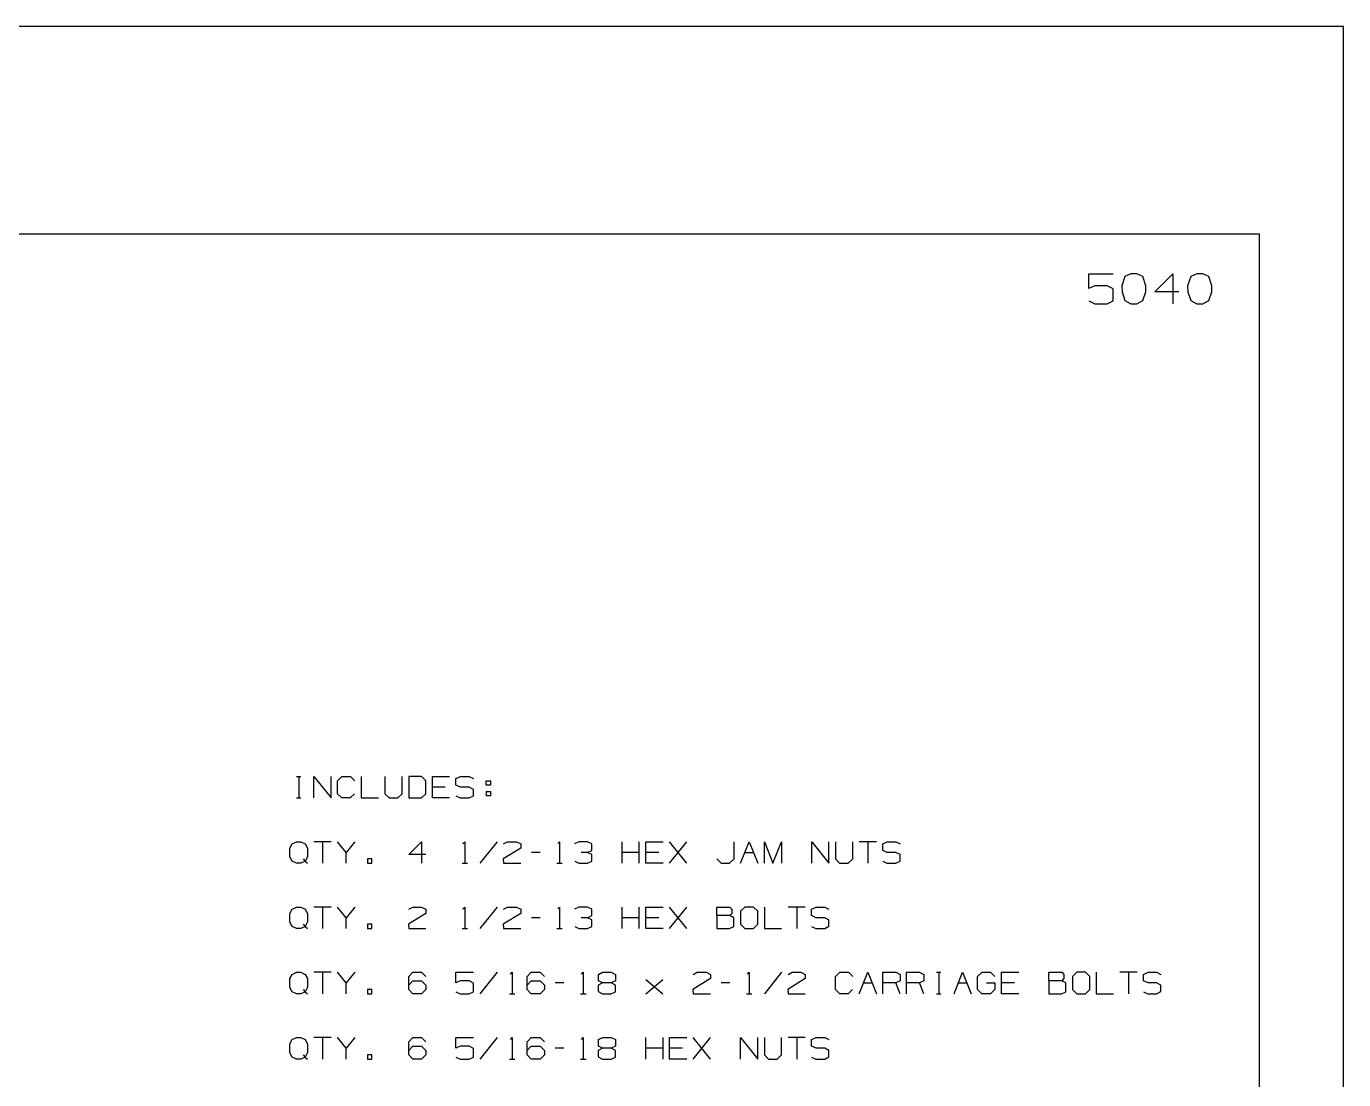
# Model space of a CAD drawing. Extents: x 40 to 4280, y 58 to 3335.
# Drawn here: x 2180 to 4280, y 1655 to 3335 of the extents above; entities that cross this region are included whole.
import ezdxf

# ---------------------------------------------------------------- set-up
doc = ezdxf.new("R2010")
doc.units = 0
doc.layers.add('n168-815-5040-box-rail-hangers_techdrawing', color=7, linetype='CONTINUOUS')

msp = doc.modelspace()

# ---------------------------------------------------------------- linework, layer by layer
at = {"layer": 'n168-815-5040-box-rail-hangers_techdrawing', "color": 7}
for points in [[(39.599999, 57.599999), (4280.400893, 57.599999), (4280.400893, 3334.581917), (39.599999, 3334.581917)], [(4146.429896, 3003.028925), (155.257996, 3003.028925), (155.257996, 173.257996), (4146.429896, 173.257996)], [(3950.654901, 2892.272928), (3960.192901, 2897.292928), (3965.211901, 2911.348927), (3965.211901, 2920.885927), (3960.192901, 2935.443927), (3950.654901, 2939.961927), (3941.116901, 2939.961927), (3931.578902, 2935.443927), (3926.559902, 2920.885927), (3927.061902, 2911.348927), (3931.578902, 2897.292928), (3941.116901, 2892.272928)], [(4055.670899, 2892.272928), (4065.207898, 2897.292928), (4070.228898, 2911.348927), (4070.228898, 2920.885927), (4065.207898, 2935.443927), (4055.670899, 2939.961927), (4046.132899, 2939.961927), (4036.594899, 2935.443927), (4031.574899, 2920.885927), (4032.076899, 2911.348927), (4036.594899, 2897.292928), (4046.132899, 2892.272928)], [(2789.59993, 2104.116947), (2809.83993, 2104.116947), (2817.06793, 2110.983947), (2817.06793, 2131.585947), (2809.83993, 2138.452947), (2789.59993, 2138.452947)], [(2913.136927, 2124.718947), (2913.136927, 2131.585947), (2920.003927, 2131.585947), (2920.003927, 2124.718947)], [(2724.107932, 2000.02495), (2730.974932, 2000.02495), (2730.974932, 2006.89195), (2724.107932, 2006.89195)], [(3325.746917, 1895.932953), (3339.481917, 1895.932953), (3346.348916, 1902.799952), (3346.348916, 1923.401952), (3339.481917, 1930.267952), (3325.746917, 1930.267952), (3318.518917, 1923.401952), (3318.518917, 1902.799952)], [(2724.107932, 1895.932953), (2730.974932, 1895.932953), (2730.974932, 1902.799952), (2724.107932, 1902.799952)], [(3855.027904, 1791.839955), (3868.762903, 1791.839955), (3875.629903, 1798.706955), (3875.629903, 1819.308955), (3868.762903, 1826.175954), (3855.027904, 1826.175954), (3847.799904, 1819.308955), (3847.799904, 1798.706955)], [(2724.107932, 1791.839955), (2730.974932, 1791.839955), (2730.974932, 1798.706955), (2724.107932, 1798.706955)], [(2724.107932, 1687.747958), (2730.974932, 1687.747958), (2730.974932, 1694.614958), (2724.107932, 1694.614958)]]:
    msp.add_lwpolyline(points, close=True, dxfattribs=at)
for points in [[(3874.051903, 2896.790928), (3883.588903, 2892.272928), (3903.166902, 2892.272928), (3912.704902, 2896.790928), (3912.704902, 2915.865927), (3903.166902, 2920.885927), (3883.588903, 2920.885927), (3874.051903, 2916.368927), (3874.051903, 2939.961927), (3912.704902, 2939.961927)], [(4017.7209, 2911.348927), (3979.569901, 2911.348927), (4008.1829, 2939.961927), (4008.1829, 2892.272928)], [(2610.690935, 2138.452947), (2617.557935, 2138.452947)], [(2614.304935, 2138.452947), (2614.304935, 2104.116947)], [(2638.375934, 2104.116947), (2638.375934, 2138.452947), (2665.844933, 2104.116947), (2665.844933, 2138.452947)], [(2703.289932, 2110.983947), (2696.421933, 2104.116947), (2683.048933, 2104.116947), (2676.181933, 2110.983947), (2676.181933, 2131.585947), (2683.048933, 2138.452947), (2696.782933, 2138.452947), (2703.650932, 2131.585947)], [(2713.987932, 2138.452947), (2713.987932, 2104.116947), (2741.456931, 2104.116947)], [(2751.792931, 2138.452947), (2751.792931, 2110.983947), (2758.298931, 2104.116947), (2772.033931, 2104.116947), (2779.261931, 2110.983947), (2779.261931, 2138.452947)], [(2854.873929, 2104.116947), (2827.404929, 2104.116947), (2827.404929, 2138.452947), (2854.873929, 2138.452947)], [(2864.849928, 2107.369947), (2871.716928, 2104.116947), (2885.812928, 2104.116947), (2892.679928, 2107.731947), (2892.679928, 2117.851947), (2885.812928, 2121.465947), (2872.077928, 2121.465947), (2864.849928, 2124.718947), (2864.849928, 2135.199947), (2872.077928, 2138.452947), (2885.812928, 2138.452947), (2892.679928, 2135.199947)], [(2610.690935, 2104.116947), (2617.557935, 2104.116947)], [(2848.006929, 2121.465947), (2827.404929, 2121.465947)], [(2913.136927, 2114.598947), (2913.136927, 2107.731947)], [(2920.003927, 2114.598947), (2920.003927, 2107.731947), (2913.136927, 2107.731947)], [(2913.136927, 2114.598947), (2920.003927, 2114.598947)], [(2621.171934, 2006.89195), (2624.424934, 2003.27695), (2617.557935, 2000.02495), (2610.690935, 2000.02495), (2603.822935, 2003.27695), (2600.208935, 2010.14495), (2600.208935, 2024.240949), (2603.822935, 2031.107949), (2610.690935, 2034.360949), (2617.557935, 2034.360949), (2624.424934, 2031.107949), (2628.038934, 2024.240949), (2628.038934, 2010.50595), (2624.424934, 2003.27695), (2628.038934, 2000.02495)], [(2665.844933, 2034.360949), (2638.375934, 2034.360949)], [(2652.110934, 2034.360949), (2652.110934, 2000.02495)], [(2689.916933, 2000.02495), (2689.916933, 2017.37395), (2676.181933, 2034.360949)], [(2703.650932, 2034.360949), (2689.916933, 2017.37395)], [(2817.06793, 2013.75895), (2789.59993, 2013.75895), (2810.20093, 2034.360949), (2810.20093, 2000.02495)], [(2876.053928, 2031.468949), (2878.944928, 2034.360949), (2878.944928, 2000.02495)], [(2930.485927, 2034.360949), (2903.016927, 2000.02495)], [(2940.822926, 2031.107949), (2947.327926, 2034.360949), (2961.423926, 2034.360949), (2968.291926, 2031.107949), (2968.291926, 2024.240949), (2940.460926, 2006.89195), (2940.822926, 2000.02495), (2968.291926, 2000.02495)], [(2999.229925, 2017.37395), (2985.495925, 2017.37395)], [(3027.276924, 2031.468949), (3030.167924, 2034.360949), (3030.167924, 2000.02495)], [(3074.840923, 2017.37395), (3081.708923, 2020.625949), (3081.708923, 2031.107949), (3074.840923, 2034.360949), (3060.745923, 2034.360949), (3053.877924, 2031.107949)], [(3054.239924, 2003.27695), (3060.745923, 2000.02495), (3074.840923, 2000.02495), (3081.708923, 2003.27695), (3081.708923, 2013.75895), (3074.840923, 2017.37395), (3064.359923, 2017.37395)], [(3129.850922, 2000.02495), (3129.850922, 2034.360949)], [(3157.319921, 2017.37395), (3129.850922, 2017.37395)], [(3157.319921, 2000.02495), (3157.319921, 2034.360949)], [(3195.12592, 2000.02495), (3167.656921, 2000.02495), (3167.656921, 2034.360949), (3195.12592, 2034.360949)], [(3188.25892, 2017.37395), (3167.656921, 2017.37395)], [(3205.46292, 2000.02495), (3232.931919, 2034.360949)], [(3232.931919, 2000.02495), (3205.46292, 2034.360949)], [(3281.073918, 2006.89195), (3287.940918, 2000.02495), (3301.313917, 2000.02495), (3308.542917, 2006.89195), (3308.542917, 2034.360949)], [(3318.879917, 2000.02495), (3332.614917, 2034.360949), (3346.348916, 2000.02495)], [(3325.746917, 2017.37395), (3339.481917, 2017.37395)], [(3356.685916, 2000.02495), (3356.685916, 2034.360949), (3370.419916, 2000.02495), (3384.154915, 2034.360949), (3384.154915, 2000.02495)], [(3432.297914, 2000.02495), (3432.297914, 2034.360949), (3459.766914, 2000.02495), (3459.766914, 2034.360949)], [(3470.102913, 2034.360949), (3470.102913, 2006.89195), (3476.608913, 2000.02495), (3490.343913, 2000.02495), (3497.571913, 2006.89195), (3497.571913, 2034.360949)], [(3535.377912, 2034.360949), (3507.908912, 2034.360949)], [(3521.642912, 2034.360949), (3521.642912, 2000.02495)], [(3545.352911, 2003.27695), (3552.220911, 2000.02495), (3566.316911, 2000.02495), (3573.183911, 2003.63895), (3573.183911, 2013.75895), (3566.316911, 2017.37395), (3552.581911, 2017.37395), (3545.352911, 2020.625949), (3545.352911, 2031.107949), (3552.581911, 2034.360949), (3566.316911, 2034.360949), (3573.183911, 2031.107949)], [(2874.607928, 2000.02495), (2883.281928, 2000.02495)], [(3025.831924, 2000.02495), (3034.504924, 2000.02495)], [(2621.171934, 1902.799952), (2624.424934, 1899.184953), (2617.557935, 1895.932953), (2610.690935, 1895.932953), (2603.822935, 1899.184953), (2600.208935, 1906.052952), (2600.208935, 1920.147952), (2603.822935, 1927.015952), (2610.690935, 1930.267952), (2617.557935, 1930.267952), (2624.424934, 1927.015952), (2628.038934, 1920.147952), (2628.038934, 1906.413952), (2624.424934, 1899.184953), (2628.038934, 1895.932953)], [(2665.844933, 1930.267952), (2638.375934, 1930.267952)], [(2652.110934, 1930.267952), (2652.110934, 1895.932953)], [(2689.916933, 1895.932953), (2689.916933, 1913.280952), (2676.181933, 1930.267952)], [(2703.650932, 1930.267952), (2689.916933, 1913.280952)], [(2789.59993, 1927.015952), (2796.10493, 1930.267952), (2810.20093, 1930.267952), (2817.06793, 1927.015952), (2817.06793, 1920.147952), (2789.23793, 1902.799952), (2789.59993, 1895.932953), (2817.06793, 1895.932953)], [(2876.053928, 1927.376952), (2878.944928, 1930.267952), (2878.944928, 1895.932953)], [(2930.485927, 1930.267952), (2903.016927, 1895.932953)], [(2940.822926, 1927.015952), (2947.327926, 1930.267952), (2961.423926, 1930.267952), (2968.291926, 1927.015952), (2968.291926, 1920.147952), (2940.460926, 1902.799952), (2940.822926, 1895.932953), (2968.291926, 1895.932953)], [(2999.229925, 1913.280952), (2985.495925, 1913.280952)], [(3027.276924, 1927.376952), (3030.167924, 1930.267952), (3030.167924, 1895.932953)], [(3074.840923, 1913.280952), (3081.708923, 1916.533952), (3081.708923, 1927.015952), (3074.840923, 1930.267952), (3060.745923, 1930.267952), (3053.877924, 1927.015952)], [(3054.239924, 1899.184953), (3060.745923, 1895.932953), (3074.840923, 1895.932953), (3081.708923, 1899.184953), (3081.708923, 1909.666952), (3074.840923, 1913.280952), (3064.359923, 1913.280952)], [(3129.850922, 1895.932953), (3129.850922, 1930.267952)], [(3157.319921, 1913.280952), (3129.850922, 1913.280952)], [(3157.319921, 1895.932953), (3157.319921, 1930.267952)], [(3195.12592, 1895.932953), (3167.656921, 1895.932953), (3167.656921, 1930.267952), (3195.12592, 1930.267952)], [(3188.25892, 1913.280952), (3167.656921, 1913.280952)], [(3205.46292, 1895.932953), (3232.931919, 1930.267952)], [(3232.931919, 1895.932953), (3205.46292, 1930.267952)], [(3281.073918, 1916.533952), (3281.073918, 1930.267952), (3301.675917, 1930.267952), (3304.928917, 1927.015952), (3304.928917, 1920.147952), (3301.675917, 1916.533952), (3281.073918, 1916.533952), (3281.073918, 1895.932953), (3301.313917, 1895.932953), (3308.181917, 1899.184953), (3308.181917, 1913.280952), (3301.675917, 1916.533952)], [(3356.685916, 1930.267952), (3356.685916, 1895.932953), (3384.154915, 1895.932953)], [(3421.960914, 1930.267952), (3394.491915, 1930.267952)], [(3408.225915, 1930.267952), (3408.225915, 1895.932953)], [(3431.935914, 1899.184953), (3438.802914, 1895.932953), (3452.898914, 1895.932953), (3459.766914, 1899.546953), (3459.766914, 1909.666952), (3452.898914, 1913.280952), (3439.164914, 1913.280952), (3431.935914, 1916.533952), (3431.935914, 1927.015952), (3439.164914, 1930.267952), (3452.898914, 1930.267952), (3459.766914, 1927.015952)], [(2874.607928, 1895.932953), (2883.281928, 1895.932953)], [(3025.831924, 1895.932953), (3034.504924, 1895.932953)], [(2621.171934, 1798.706955), (2624.424934, 1795.092955), (2617.557935, 1791.839955), (2610.690935, 1791.839955), (2603.822935, 1795.092955), (2600.208935, 1801.959955), (2600.208935, 1816.055955), (2603.822935, 1822.922954), (2610.690935, 1826.175954), (2617.557935, 1826.175954), (2624.424934, 1822.922954), (2628.038934, 1816.055955), (2628.038934, 1802.321955), (2624.424934, 1795.092955), (2628.038934, 1791.839955)], [(2665.844933, 1826.175954), (2638.375934, 1826.175954)], [(2652.110934, 1826.175954), (2652.110934, 1791.839955)], [(2689.916933, 1791.839955), (2689.916933, 1809.188955), (2676.181933, 1826.175954)], [(2703.650932, 1826.175954), (2689.916933, 1809.188955)], [(2789.59993, 1805.573955), (2796.10493, 1812.441955), (2810.20093, 1812.441955), (2817.06793, 1805.573955), (2817.06793, 1798.706955), (2810.20093, 1791.839955), (2796.10493, 1791.839955), (2789.59993, 1798.706955), (2789.59993, 1819.308955), (2796.10493, 1826.175954), (2810.20093, 1826.175954), (2817.06793, 1819.308955)], [(2864.849928, 1795.092955), (2871.716928, 1791.839955), (2885.812928, 1791.839955), (2892.679928, 1795.092955), (2892.679928, 1808.826955), (2885.812928, 1812.441955), (2871.716928, 1812.441955), (2864.849928, 1809.188955), (2864.849928, 1826.175954), (2892.679928, 1826.175954)], [(2930.485927, 1826.175954), (2903.016927, 1791.839955)], [(2951.664926, 1823.284954), (2954.556926, 1826.175954), (2954.556926, 1791.839955)], [(2978.627926, 1805.573955), (2985.133925, 1812.441955), (2999.229925, 1812.441955), (3006.096925, 1805.573955), (3006.096925, 1798.706955), (2999.229925, 1791.839955), (2985.133925, 1791.839955), (2978.627926, 1798.706955), (2978.627926, 1819.308955), (2985.133925, 1826.175954), (2999.229925, 1826.175954), (3006.096925, 1819.308955)], [(3037.034924, 1809.188955), (3023.300924, 1809.188955)], [(3065.082923, 1823.284954), (3067.973923, 1826.175954), (3067.973923, 1791.839955)], [(3098.551923, 1809.188955), (3092.045923, 1812.441955), (3092.045923, 1822.922954), (3098.551923, 1826.175954), (3112.646922, 1826.175954), (3119.513922, 1822.922954), (3119.513922, 1812.441955), (3112.646922, 1809.188955), (3098.551923, 1809.188955), (3091.683923, 1805.573955), (3091.683923, 1795.453955), (3098.551923, 1791.839955), (3112.646922, 1791.839955), (3119.513922, 1795.092955), (3119.513922, 1805.573955), (3112.646922, 1809.188955)], [(3167.656921, 1791.839955), (3194.76492, 1814.609955)], [(3167.656921, 1814.609955), (3194.76492, 1791.839955)], [(3243.268919, 1822.922954), (3249.773919, 1826.175954), (3263.869918, 1826.175954), (3270.736918, 1822.922954), (3270.736918, 1816.055955), (3242.906919, 1798.706955), (3243.268919, 1791.839955), (3270.736918, 1791.839955)], [(3301.675917, 1809.188955), (3287.940918, 1809.188955)], [(3329.723917, 1823.284954), (3332.614917, 1826.175954), (3332.614917, 1791.839955)], [(3384.154915, 1826.175954), (3356.685916, 1791.839955)], [(3394.491915, 1822.922954), (3400.996915, 1826.175954), (3415.092915, 1826.175954), (3421.960914, 1822.922954), (3421.960914, 1816.055955), (3394.129915, 1798.706955), (3394.491915, 1791.839955), (3421.960914, 1791.839955)], [(3497.210913, 1798.706955), (3490.343913, 1791.839955), (3476.969913, 1791.839955), (3470.102913, 1798.706955), (3470.102913, 1819.308955), (3476.969913, 1826.175954), (3490.704913, 1826.175954), (3497.571913, 1819.308955)], [(3507.908912, 1791.839955), (3521.642912, 1826.175954), (3535.377912, 1791.839955)], [(3514.775912, 1809.188955), (3528.510912, 1809.188955)], [(3545.714911, 1791.839955), (3545.714911, 1826.175954), (3566.316911, 1826.175954), (3573.183911, 1822.922954), (3573.183911, 1812.441955), (3566.316911, 1809.188955), (3545.714911, 1809.188955)], [(3573.183911, 1791.839955), (3566.316911, 1809.188955)], [(3583.52091, 1791.839955), (3583.52091, 1826.175954), (3604.12291, 1826.175954), (3610.98891, 1822.922954), (3610.98891, 1812.441955), (3604.12291, 1809.188955), (3583.52091, 1809.188955)], [(3610.98891, 1791.839955), (3604.12291, 1809.188955)], [(3631.446909, 1826.175954), (3638.313909, 1826.175954)], [(3635.060909, 1826.175954), (3635.060909, 1791.839955)], [(3659.131909, 1791.839955), (3672.866908, 1826.175954), (3686.600908, 1791.839955)], [(3665.998908, 1809.188955), (3679.733908, 1809.188955)], [(3710.671907, 1809.188955), (3724.405907, 1809.188955), (3724.405907, 1798.706955), (3717.539907, 1791.839955), (3703.443907, 1791.839955), (3696.575908, 1798.706955), (3696.575908, 1819.308955), (3703.804907, 1826.175954), (3717.177907, 1826.175954), (3724.044907, 1819.308955)], [(3762.211906, 1791.839955), (3734.742907, 1791.839955), (3734.742907, 1826.175954), (3762.211906, 1826.175954)], [(3755.344906, 1809.188955), (3734.742907, 1809.188955)], [(3810.354905, 1812.441955), (3810.354905, 1826.175954), (3830.956904, 1826.175954), (3834.208904, 1822.922954), (3834.208904, 1816.055955), (3830.956904, 1812.441955), (3810.354905, 1812.441955), (3810.354905, 1791.839955), (3830.594904, 1791.839955), (3837.462904, 1795.092955), (3837.462904, 1809.188955), (3830.956904, 1812.441955)], [(3885.966903, 1826.175954), (3885.966903, 1791.839955), (3913.435902, 1791.839955)], [(3951.240901, 1826.175954), (3923.772902, 1826.175954)], [(3937.506902, 1826.175954), (3937.506902, 1791.839955)], [(3961.216901, 1795.092955), (3968.083901, 1791.839955), (3982.1799, 1791.839955), (3989.0469, 1795.453955), (3989.0469, 1805.573955), (3982.1799, 1809.188955), (3968.445901, 1809.188955), (3961.216901, 1812.441955), (3961.216901, 1822.922954), (3968.445901, 1826.175954), (3982.1799, 1826.175954), (3989.0469, 1822.922954)], [(2950.219926, 1791.839955), (2958.893926, 1791.839955)], [(3063.636923, 1791.839955), (3072.310923, 1791.839955)], [(3328.277917, 1791.839955), (3336.951917, 1791.839955)], [(3631.446909, 1791.839955), (3638.313909, 1791.839955)], [(2621.171934, 1694.614958), (2624.424934, 1691.000958), (2617.557935, 1687.747958), (2610.690935, 1687.747958), (2603.822935, 1691.000958), (2600.208935, 1697.867958), (2600.208935, 1711.963957), (2603.822935, 1718.830957), (2610.690935, 1722.083957), (2617.557935, 1722.083957), (2624.424934, 1718.830957), (2628.038934, 1711.963957), (2628.038934, 1698.228958), (2624.424934, 1691.000958), (2628.038934, 1687.747958)], [(2665.844933, 1722.083957), (2638.375934, 1722.083957)], [(2652.110934, 1722.083957), (2652.110934, 1687.747958)], [(2689.916933, 1687.747958), (2689.916933, 1705.095957), (2676.181933, 1722.083957)], [(2703.650932, 1722.083957), (2689.916933, 1705.095957)], [(2789.59993, 1701.481957), (2796.10493, 1708.348957), (2810.20093, 1708.348957), (2817.06793, 1701.481957), (2817.06793, 1694.614958), (2810.20093, 1687.747958), (2796.10493, 1687.747958), (2789.59993, 1694.614958), (2789.59993, 1715.216957), (2796.10493, 1722.083957), (2810.20093, 1722.083957), (2817.06793, 1715.216957)], [(2864.849928, 1691.000958), (2871.716928, 1687.747958), (2885.812928, 1687.747958), (2892.679928, 1691.000958), (2892.679928, 1704.734957), (2885.812928, 1708.348957), (2871.716928, 1708.348957), (2864.849928, 1705.095957), (2864.849928, 1722.083957), (2892.679928, 1722.083957)], [(2930.485927, 1722.083957), (2903.016927, 1687.747958)], [(2951.664926, 1719.191957), (2954.556926, 1722.083957), (2954.556926, 1687.747958)], [(2978.627926, 1701.481957), (2985.133925, 1708.348957), (2999.229925, 1708.348957), (3006.096925, 1701.481957), (3006.096925, 1694.614958), (2999.229925, 1687.747958), (2985.133925, 1687.747958), (2978.627926, 1694.614958), (2978.627926, 1715.216957), (2985.133925, 1722.083957), (2999.229925, 1722.083957), (3006.096925, 1715.216957)], [(3037.034924, 1705.095957), (3023.300924, 1705.095957)], [(3065.082923, 1719.191957), (3067.973923, 1722.083957), (3067.973923, 1687.747958)], [(3098.551923, 1705.095957), (3092.045923, 1708.348957), (3092.045923, 1718.830957), (3098.551923, 1722.083957), (3112.646922, 1722.083957), (3119.513922, 1718.830957), (3119.513922, 1708.348957), (3112.646922, 1705.095957), (3098.551923, 1705.095957), (3091.683923, 1701.481957), (3091.683923, 1691.361958), (3098.551923, 1687.747958), (3112.646922, 1687.747958), (3119.513922, 1691.000958), (3119.513922, 1701.481957), (3112.646922, 1705.095957)], [(3167.656921, 1687.747958), (3167.656921, 1722.083957)], [(3195.12592, 1705.095957), (3167.656921, 1705.095957)], [(3195.12592, 1687.747958), (3195.12592, 1722.083957)], [(3232.931919, 1687.747958), (3205.46292, 1687.747958), (3205.46292, 1722.083957), (3232.931919, 1722.083957)], [(3226.063919, 1705.095957), (3205.46292, 1705.095957)], [(3243.268919, 1687.747958), (3270.736918, 1722.083957)], [(3270.736918, 1687.747958), (3243.268919, 1722.083957)], [(3318.879917, 1687.747958), (3318.879917, 1722.083957), (3346.348916, 1687.747958), (3346.348916, 1722.083957)], [(3356.685916, 1722.083957), (3356.685916, 1694.614958), (3363.191916, 1687.747958), (3376.925916, 1687.747958), (3384.154915, 1694.614958), (3384.154915, 1722.083957)], [(3421.960914, 1722.083957), (3394.491915, 1722.083957)], [(3408.225915, 1722.083957), (3408.225915, 1687.747958)], [(3431.935914, 1691.000958), (3438.802914, 1687.747958), (3452.898914, 1687.747958), (3459.766914, 1691.361958), (3459.766914, 1701.481957), (3452.898914, 1705.095957), (3439.164914, 1705.095957), (3431.935914, 1708.348957), (3431.935914, 1718.830957), (3439.164914, 1722.083957), (3452.898914, 1722.083957), (3459.766914, 1718.830957)], [(2950.219926, 1687.747958), (2958.893926, 1687.747958)], [(3063.636923, 1687.747958), (3072.310923, 1687.747958)]]:
    msp.add_lwpolyline(points, dxfattribs=at)

doc.saveas('drawing.dxf')
